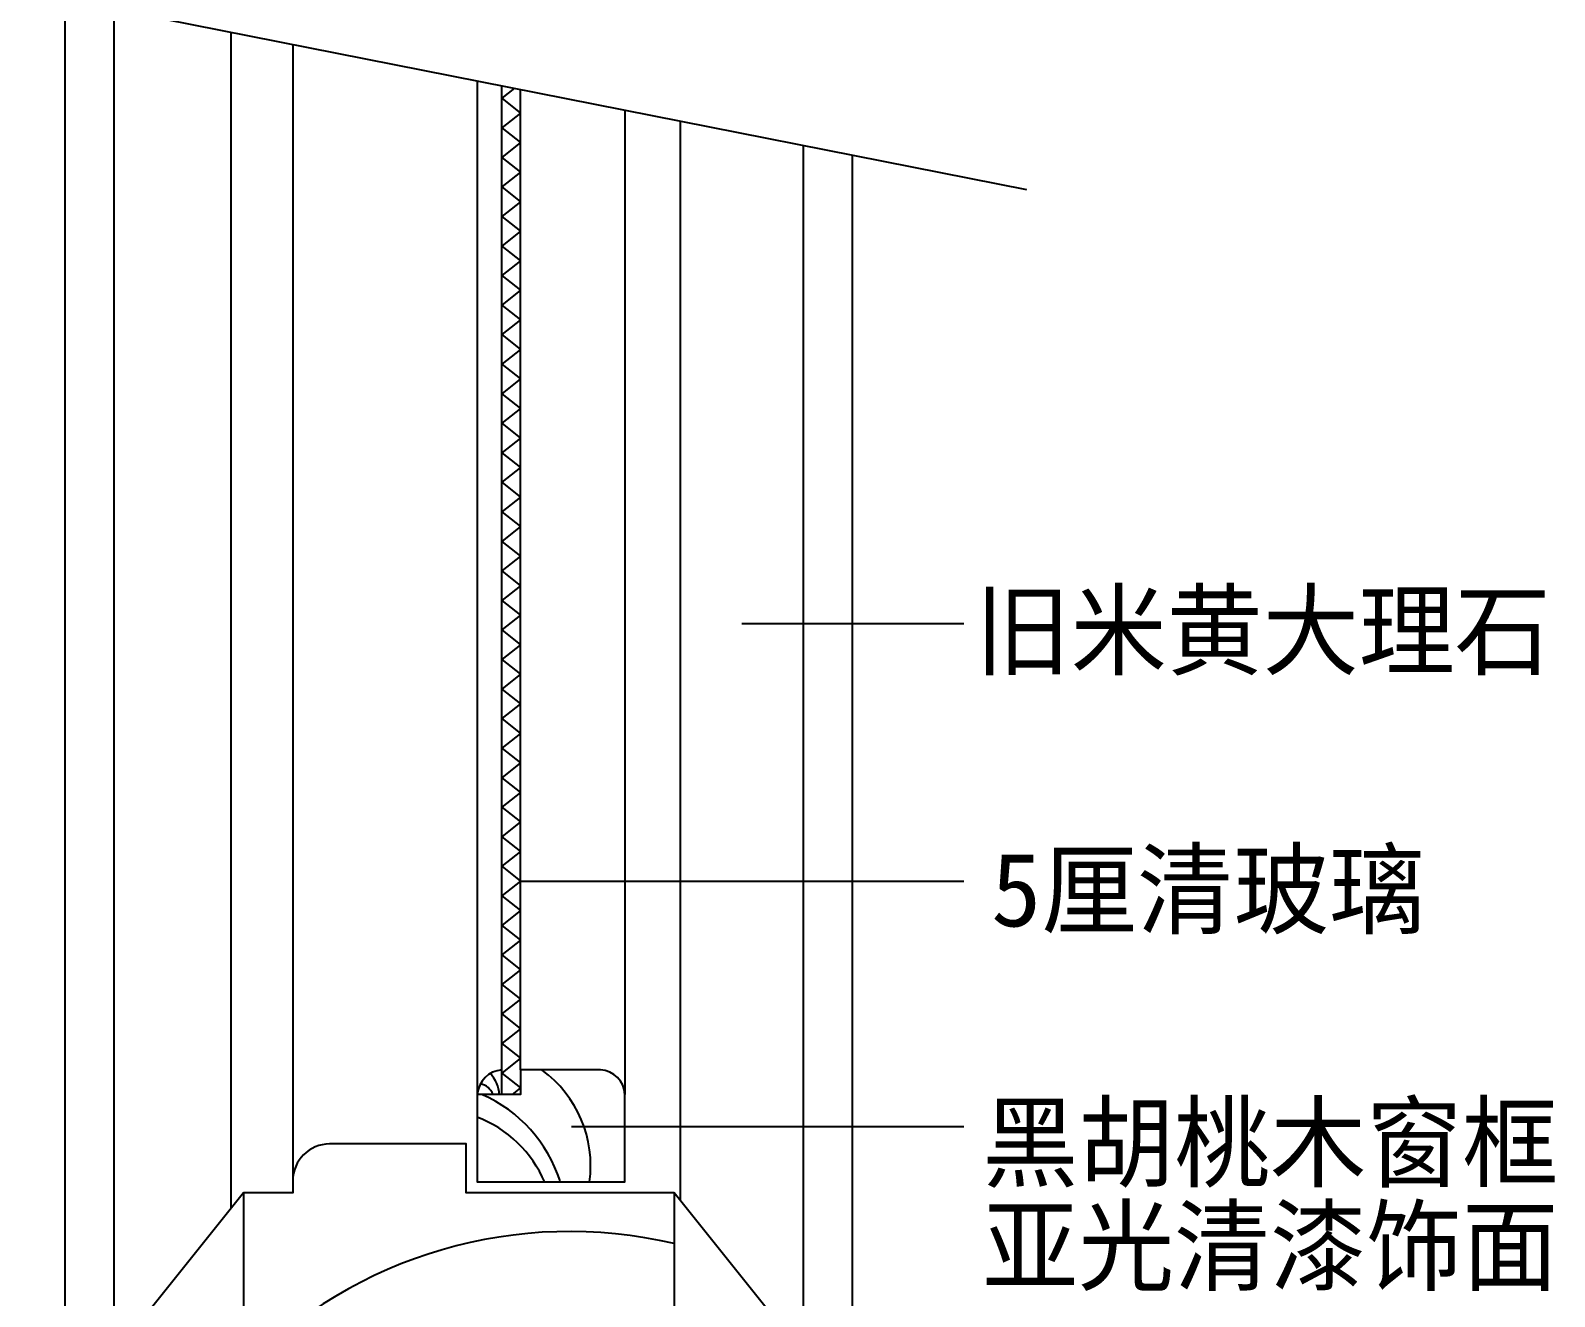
# Model space of a CAD drawing. Header units: metres. Extents: x 247 to 5330, y 146 to 7075.
# Drawn here: x 4092 to 5330, y 2466 to 3495 of the extents above; entities that cross this region are included whole.
import ezdxf

# ---------------------------------------------------------------- set-up
doc = ezdxf.new("R2010")
doc.units = ezdxf.units.M
for name, color, linetype in [('4', 4, 'Continuous'), ('7', 7, 'Continuous'), ('BH', 3, 'Continuous'), ('DIM', 3, 'Continuous'), ('TEXT', 3, 'Continuous')]:
    doc.layers.add(name, color=color, linetype=linetype)
doc.dimstyles.get("Standard").update_dxf_attribs({"dimtxt": 2.5, "dimasz": 2.5, "dimexe": 1.25, "dimexo": 0.625, "dimtad": 1, "dimcen": 2.5, "dimazin": 3, "dimtfac": 1, "dimtmove": 0, "dimatfit": 3})

msp = doc.modelspace()

# ---------------------------------------------------------------- linework, layer by layer
at = {"layer": '4'}
for p, q in [((4119.98, 2369.06), (4119.98, 3520.22)), ((4159.98, 2419.06), (4159.98, 3512.3)), ((4254.98, 2537.81), (4254.98, 3493.51)), ((4304.98, 3483.62), (4304.98, 2555.26)), ((4454.98, 3453.95), (4454.98, 2630.31)), ((4574.98, 3430.22), (4574.98, 2630.31)), ((4619.98, 2544.06), (4619.98, 3421.32)), ((4719.98, 2419.06), (4719.98, 3401.54)), ((4759.98, 2369.06), (4759.98, 3393.63)), ((4264.98, 2550.31), (4264.98, 1750.31)), ((4614.98, 2550.31), (4614.98, 1750.31))]:
    msp.add_line(p, q, dxfattribs=at)
msp.add_lwpolyline([(4474.98, 2630.31), (4454.98, 2630.31), (4454.98, 2559.31), (4574.98, 2559.31), (4574.98, 2630.31, 0.39), (4554.98, 2650.31), (4489.98, 2650.31), (4489.98, 2630.31)], format="xyb", close=True, dxfattribs=at)
msp.add_lwpolyline([(4774.98, 2350.31), (4614.98, 2550.31), (4445.98, 2550.31), (4445.98, 2590.21), (4334.98, 2590.21, 0.41), (4304.98, 2560.21), (4304.98, 2550.31), (4264.98, 2550.31), (4104.98, 2350.31)], format="xyb", dxfattribs=at)
msp.add_arc((4476.57, 2628.72), 21.65, 94.21, 175.79, dxfattribs=at)
at = {"layer": '7'}
for p, q in [((4474.98, 2673.13), (4474.98, 3450)), ((4489.98, 2650.31), (4489.98, 3447.03)), ((4474.98, 2630.31), (4474.98, 2673.13))]:
    msp.add_line(p, q, dxfattribs=at)
at = {"layer": 'BH'}
msp.add_lwpolyline([(4485.25, 3447.97), (4474.98, 3439.75), (4489.98, 3427.75), (4474.98, 3415.75), (4489.98, 3403.75), (4474.98, 3391.75), (4489.98, 3379.75), (4474.98, 3367.75), (4489.98, 3355.75), (4474.98, 3343.75), (4489.98, 3331.75), (4474.98, 3319.75), (4489.98, 3307.75), (4474.98, 3295.75), (4489.98, 3283.75), (4474.98, 3271.75), (4489.98, 3259.75), (4474.98, 3247.75), (4489.98, 3235.75), (4474.98, 3223.75), (4489.98, 3211.75), (4474.98, 3199.75), (4489.98, 3187.75), (4474.98, 3175.75), (4489.98, 3163.75), (4474.98, 3151.75), (4489.98, 3139.75), (4474.98, 3127.75), (4489.98, 3115.75), (4474.98, 3103.75), (4489.98, 3091.75), (4474.98, 3079.75), (4489.98, 3067.75), (4474.98, 3055.75), (4489.98, 3043.75), (4474.98, 3031.75), (4489.98, 3019.75), (4474.98, 3007.75), (4489.98, 2995.75), (4474.98, 2983.75), (4489.98, 2971.75), (4474.98, 2959.75), (4489.98, 2947.75), (4474.98, 2935.75), (4489.98, 2923.75), (4474.98, 2911.75), (4489.98, 2899.75), (4474.98, 2887.75), (4489.98, 2875.75), (4474.98, 2863.75), (4489.98, 2851.75), (4474.98, 2839.75), (4489.98, 2827.75), (4474.98, 2815.75), (4489.98, 2803.75), (4474.98, 2791.75), (4489.98, 2779.75), (4474.98, 2767.75), (4489.98, 2755.75), (4474.98, 2743.75), (4489.98, 2731.75), (4474.98, 2719.75), (4489.98, 2707.75), (4474.98, 2695.75), (4489.98, 2683.75), (4474.98, 2671.75), (4489.98, 2659.75), (4474.98, 2647.75), (4489.98, 2635.75), (4483.18, 2630.31)], dxfattribs=at)
for centre, radius, start, end in [((4454.82, 2625.37), 13.85, 21.17, 78.85), ((4444.71, 2628.25), 28.29, 3.91, 42.5), ((4451.63, 2572.79), 95.45, 351.96, 54.04), ((4412.55, 2524.88), 115.17, 17.85, 66.11), ((4419.63, 2520.6), 97.96, 23.12, 68.89), ((4530.26, 2148.36), 370.67, 76.79, 135.76)]:
    msp.add_arc(centre, radius, start, end, dxfattribs=at)
at = {"layer": 'DIM'}
msp.add_line((3929.21, 3557.95), (4901.26, 3365.68), dxfattribs=at)

# ---------------------------------------------------------------- texts
at = {"layer": 'TEXT'}
for s, p in [('旧米黄大理石', (4859.29, 2977.49)), ('5厘清玻璃', (4872.49, 2766.94)), ('黑胡桃木窗框', (4865.35, 2561.38)), ('亚光清漆饰面', (4865.35, 2477.24))]:
    msp.add_text(s, height=60, dxfattribs=at).set_placement(p)

# ---------------------------------------------------------------- leaders
at = {"layer": 'DIM'}
for points in [[(4670.05, 3013.14), (4850.23, 3013.14)], [(4489.98, 2803.75), (4850.23, 2803.75)], [(4531.41, 2604.25), (4850.23, 2604.25)]]:
    msp.add_leader(points, dimstyle='Standard', dxfattribs=at)

doc.saveas('drawing.dxf')
